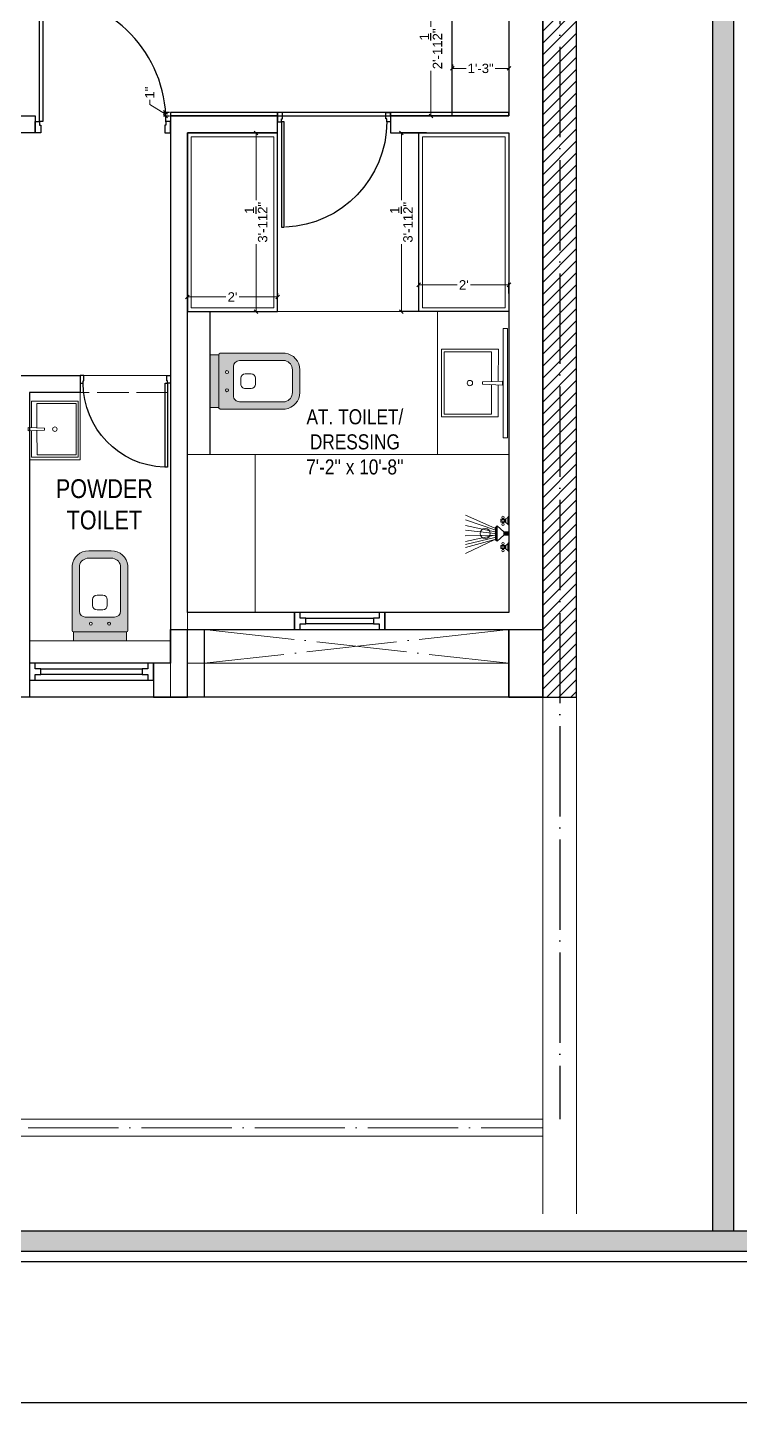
# Model space of a CAD drawing. Header units: millimetres. Extents: x 35877 to 3066687, y -650199 to -40525.
# Drawn here: x 149668.9 to 149858.5, y -178459.8 to -178094.2 of the extents above; entities that cross this region are included whole.
import ezdxf

# ---------------------------------------------------------------- set-up
doc = ezdxf.new("R2010")
doc.units = ezdxf.units.MM
doc.header["$MEASUREMENT"] = 0
doc.header["$PDMODE"] = 35
doc.linetypes.add('ACAD_ISO02W100', pattern=[15, 12, -3])
doc.linetypes.add('ACAD_ISO04W100', pattern=[30, 24, -3, 0, -3])
doc.layers.get('Defpoints').update_dxf_attribs({"color": 220})
doc.layers.add('AR DOOR', color=40, linetype='Continuous')
doc.layers.add('AR ELE-5', color=134, linetype='Continuous')
for name, color, linetype, lineweight in [('COLUMN', 1, 'Continuous', 30), ('dim05', 1, 'Continuous', 13), ('ELEVATION ( SPIRAL STAIR )', 250, 'Continuous', 9), ('FIRST FLOOR ( TEXT )', 7, 'Continuous', 9), ('FURNITURE', 32, 'Continuous', 9), ('GROUND FLOOR', 7, 'Continuous', 9), ('GROUND FLOOR  ( HATCH )', 251, 'Continuous', 9), ('GROUND FLOOR  ( PLINE )', 251, 'Continuous', 30), ('NAME PLATE', 7, 'Continuous', 25), ('SECOND FLOOR', 7, 'Continuous', 9), ('SECOND FLOOR  ( PLINE )', 251, 'Continuous', 30), ('SECOND FLOOR ( PLine )', 7, 'Continuous', 30), ('SECOND FLOOR ( TEXT )', 7, 'Continuous', 9), ('UTILITY', 48, 'Continuous', 9), ('wall', 7, 'Continuous', 30), ('X_PLOT', 1, 'Continuous', 9), ('XX~SLAB ( BEAM )~ ( DIM )', 7, 'Continuous', 9)]:
    doc.layers.add(name, color=color, linetype=linetype, lineweight=lineweight)
doc.layers.add('XX~SLAB ( PLINE )', color=251, linetype='Continuous', plot=False)
doc.styles.add('Arial', font='arial.ttf')
doc.styles.add("Cn_BT_0'-0", font='swissc.ttf')
doc.styles.add('KATHA', font='swissc.ttf')
doc.styles.get("Standard").update_dxf_attribs({"font": 'arial.ttf', "height": 6})
doc.dimstyles.new('ISO-25', dxfattribs={"dimtxt": 2.5, "dimasz": 1, "dimexe": 0.5, "dimexo": 1, "dimtad": 0, "dimdec": 1, "dimlunit": 4, "dimtxsty": 'Standard', "dimblk": 'OBLIQUE', "dimcen": 2.5, "dimclrd": 1, "dimclre": 1, "dimclrt": 5, "dimadec": 0, "dimazin": 0, "dimtfac": 1, "dimtdec": 1, "dimtmove": 0, "dimatfit": 3, "dimfxl": 1, "dimlwd": -1, "dimarcsym": 0})

# ---------------------------------------------------------------- blocks, each defined once
blk = doc.blocks.new('LAYOUT FILE')
at = {"layer": 'NAME PLATE', "true_color": 0xd39e00}
h = blk.add_hatch(color=42, dxfattribs=at)
h.paths.add_polyline_path([(3346889.83, -513806.18), (3346889.83, -514260.7), (3347535.56, -514260.7), (3347535.56, -513806.18)])
h.paths.add_polyline_path([(3346894.36, -513810.71), (3347531.03, -513810.71), (3347531.03, -514256.17), (3346894.36, -514256.17)], flags=16)
blk.add_hatch(color=42, dxfattribs=at).paths.add_polyline_path([(3347433.6, -514256.17), (3347438.13, -514256.17), (3347438.13, -513806.18), (3347433.6, -513806.18)])
at = {"layer": 'NAME PLATE', "color": 42, "true_color": 0xd39e00}
for points in [[(3346887.56, -513803.91), (3347537.83, -513803.91), (3347537.83, -514262.96), (3346887.56, -514262.96)], [(3346889.83, -513806.18), (3347535.56, -513806.18), (3347535.56, -514260.7), (3346889.83, -514260.7)], [(3347433.6, -514256.17), (3347433.6, -513806.18), (3347438.13, -513806.18), (3347438.13, -514256.17)], [(3346894.36, -513810.71), (3347531.03, -513810.71), (3347531.03, -514256.17), (3346894.36, -514256.17)]]:
    blk.add_lwpolyline(points, close=True, dxfattribs=at)
blk = doc.blocks.new('A$C3EC62B37')
at = {"layer": 'FURNITURE', "lineweight": 30, "ltscale": 0.25, "true_color": 0xffffff}
h = blk.add_hatch(color=7, dxfattribs=at)
h.dxf.hatch_style = 1
h.paths.add_polyline_path([(-12.22, 0), (-12.22, 2.35), (-26.26, 2.35), (-26.26, 0)])
h.paths.add_polyline_path([(-26.26, 2.35), (-12.22, 2.35, 0.414214), (-11.83, 2.74), (-11.83, 19.96, 0.388639), (-16.24, 23.87), (-22.38, 23.87, 0.379499), (-26.65, 19.96), (-26.65, 2.74, 0.414214)])
h.paths.add_polyline_path([(-15.35, 6.26), (-23.13, 6.26, -0.414214), (-24.7, 7.83), (-24.7, 19.96, -0.349567), (-22.37, 21.91), (-16.24, 21.91, -0.364948), (-13.78, 19.96), (-13.78, 7.83, -0.414214)], flags=16)
h.paths.add_polyline_path([(-18.46, 8.22), (-20.02, 8.22, -0.414214), (-21.2, 9.39), (-21.2, 10.96, -0.414214), (-20.02, 12.13), (-18.46, 12.13, -0.414214), (-17.28, 10.96), (-17.28, 9.39, -0.414214)], flags=0)
h.paths.add_polyline_path([(-22.06, 4.53, -1), (-21.27, 4.53, -1)], flags=16)
at = {"layer": 'FURNITURE', "color": 0, "linetype": 'ByBlock', "lineweight": -2}
for p, q in [((-22.24, 23.87), (-16.24, 23.87)), ((-26.65, 2.74), (-26.65, 19.96)), ((-24.7, 7.83), (-24.7, 19.96)), ((-22.24, 21.91), (-16.24, 21.91)), ((-13.78, 7.83), (-13.78, 19.96)), ((-11.83, 2.74), (-11.83, 19.96)), ((-20.02, 12.13), (-18.46, 12.13)), ((-21.2, 9.39), (-21.2, 10.96)), ((-20.02, 8.22), (-18.46, 8.22)), ((-17.28, 9.39), (-17.28, 10.96)), ((-23.13, 6.26), (-15.35, 6.26)), ((-26.26, 2.35), (-12.22, 2.35)), ((-26.26, 2.35), (-26.26, 0)), ((-26.26, 0), (-12.22, 0)), ((-26.26, 0), (-12.22, 0)), ((-12.22, 2.35), (-12.22, 0))]:
    blk.add_line(p, q, dxfattribs=at)
for centre in [(-21.66, 4.53), (-16.81, 4.53)]:
    blk.add_circle(centre, 0.391, dxfattribs=at)
for centre, radius, start, end in [((-22.31, 19.5), 4.37, 89.0873, 174.0395), ((-16.17, 19.5), 4.37, 5.9605, 90.9127), ((-22.31, 19.48), 2.44, 88.437, 168.6348), ((-16.17, 19.48), 2.44, 11.3652, 91.563), ((-20.02, 10.96), 1.17, 90, 180), ((-18.46, 10.96), 1.17, 0, 90), ((-23.13, 7.83), 1.57, 180, 270), ((-20.02, 9.39), 1.17, 180, 270), ((-18.46, 9.39), 1.17, 270, 0), ((-15.35, 7.83), 1.57, 270, 0), ((-26.26, 2.74), 0.391, 180, 270), ((-12.22, 2.74), 0.391, 270, 0)]:
    blk.add_arc(centre, radius, start, end, dxfattribs=at)
blk = doc.blocks.new('*U118')
for points in [[(-40, 0), (0, 0), (0, 30), (10, 30), (10, 100), (-40, 100)], [(0, 0), (0, -1120), (30, -1120), (30, 0)], [(1160, 0), (1120, 0), (1120, 30), (1110, 30), (1110, 100), (1160, 100)]]:
    blk.add_lwpolyline(points, close=True)
at = {"layer": 'AR ELE-5', "linetype": 'ByBlock', "ltscale": 15}
blk.add_arc((-2, 1), 1122, 272.373, 359.9653, dxfattribs=at)
blk = doc.blocks.new('*U19')
for points in [[(-1160, 0), (-1120, 0), (-1120, 30), (-1110, 30), (-1110, 100), (-1160, 100)], [(0, 0), (0, -1120), (-30, -1120), (-30, 0)], [(40, 0), (0, 0), (0, 30), (-10, 30), (-10, 100), (40, 100)]]:
    blk.add_lwpolyline(points, close=True)
at = {"layer": 'AR ELE-5', "linetype": 'ByBlock', "ltscale": 15}
blk.add_arc((2, 1), 1122, 180.0347, 267.627, dxfattribs=at)
blk = doc.blocks.new('*U117')
for points in [[(-1160, 0), (-1120, 0), (-1120, 30), (-1110, 30), (-1110, 100), (-1160, 100)], [(0, 0), (0, -1120), (-30, -1120), (-30, 0)], [(40, 0), (0, 0), (0, 30), (-10, 30), (-10, 100), (40, 100)]]:
    blk.add_lwpolyline(points, close=True)
at = {"layer": 'AR ELE-5', "linetype": 'ByBlock', "ltscale": 15}
blk.add_arc((2, 1), 1122, 180.0347, 267.627, dxfattribs=at)
blk = doc.blocks.new('A$C07311617')
at = {"layer": 'UTILITY'}
h = blk.add_hatch(color=7, dxfattribs=at)
h.paths.add_polyline_path([(-3.13, 2.02), (-3.13, 0), (-3.74, 0), (-3.74, 0.46), (-3.74, 1.42)])
h.paths.add_polyline_path([(-3.13, 0), (-3.13, -0.46), (-3.13, -2.02), (-3.74, -1.59), (-3.74, -0.46), (-3.74, 0)])
h = blk.add_hatch(color=7, dxfattribs=at)
h.paths.add_polyline_path([(0, 0.46), (0, 0), (-1.35, 0), (-1.35, 0.46)])
h.paths.add_polyline_path([(0, 0), (0, -0.46), (-1.35, -0.46), (-1.35, 0)])
at = {"layer": 'UTILITY', "color": 7}
for p, q in [((-3.74, 1.42), (-11.52, 4.9)), ((-3.74, 0.94), (-11.52, 3.66)), ((-1.74, 3.79), (-1.74, 4.05)), ((-1.47, 3.79), (-1.47, 4.05)), ((-0.8, 3.9), (-0.8, 2.88)), ((-0.27, 2.44), (-0.27, 4.33)), ((-3.74, 0.46), (-11.52, 2.15)), ((-3.74, 0), (-11.52, 0.93)), ((-3.13, 2.02), (-3.74, 1.42)), ((-3.13, -0.46), (-3.13, 2.02)), ((-1.35, 0.46), (-3.13, 2.02)), ((-3.13, 0.46), (-3.13, 1.42)), ((-1.74, 2.99), (-1.74, 2.72)), ((-1.47, 2.99), (-1.47, 2.72)), ((-1.35, -0.46), (-1.35, 0.46)), ((-1.35, 0.46), (0, 0.46)), ((0, -0.46), (0, 0.46)), ((-3.74, -0.46), (-11.62, -0.61)), ((-3.74, -0.46), (-11.57, -2.09)), ((-3.74, -1.03), (-11.52, -2.96)), ((-3.74, -1.59), (-11.52, -5.3)), ((-3.74, -1.59), (-11.52, -3.73)), ((-3.74, -1.59), (-3.13, -2.02)), ((-3.13, -0.46), (-3.13, -2.02)), ((-1.35, -0.46), (-3.13, -2.02)), ((-1.74, -3.22), (-1.74, -2.95)), ((-1.47, -3.22), (-1.47, -2.95)), ((-1.35, -0.46), (0, -0.46)), ((-0.8, -4.13), (-0.8, -3.11)), ((-0.27, -2.68), (-0.27, -4.56)), ((-1.74, -4.02), (-1.74, -4.29)), ((-1.47, -4.02), (-1.47, -4.29))]:
    blk.add_line(p, q, dxfattribs=at)
for points in [[(-1.07, 2.99), (-2.14, 2.99), (-2.14, 3.79), (-1.07, 3.79)], [(-1.07, -3.22), (-2.14, -3.22), (-2.14, -4.02), (-1.07, -4.02)]]:
    blk.add_lwpolyline(points, close=True, dxfattribs=at)
for points in [[(-1.35, 0.46), (-3.13, 2.02)], [(-3.13, -2.02), (-1.35, -0.46)]]:
    blk.add_lwpolyline(points, dxfattribs=at)
for centre, radius in [((-1.6, 4.32), 0.298), ((-1.6, 3.39), 0.298), ((-6.31, 0), 1.33), ((-1.6, 2.45), 0.298), ((-1.6, -2.69), 0.298), ((-1.6, -3.62), 0.298), ((-1.6, -4.55), 0.298)]:
    blk.add_circle(centre, radius, dxfattribs=at)
for centre, start, end in [((-1.47, 5.26), 285.2551, 344.7449), ((-1.47, 1.52), 15.2551, 74.7449), ((-1.47, -1.75), 285.2551, 344.7449), ((-1.47, -5.49), 15.2551, 74.7449)]:
    blk.add_arc(centre, 1.52, start, end, dxfattribs=at)
blk = doc.blocks.new('_Oblique')
at = {"layer": 'wall', "color": 0, "lineweight": -2}
blk.add_line((-0.5, -0.5), (0.5, 0.5), dxfattribs=at)
blk = doc.blocks.new('*D152')
at = {"layer": 'Defpoints', "color": 0, "lineweight": 30, "transparency": 16777216}
for p in [(149781.9, -178082.06, -0.13), (149776.2, -178117.76), (149781.9, -178117.76, -0.13)]:
    blk.add_point(p, dxfattribs=at)
at = {"layer": 'dim05', "color": 1, "linetype": 'Continuous', "lineweight": -2, "transparency": 16777216}
for p, q in [((149780.9, -178082.06), (149775.7, -178082.06)), ((149780.9, -178117.76), (149775.7, -178117.76))]:
    blk.add_line(p, q, dxfattribs=at)
at = {"layer": 'dim05', "color": 1, "linetype": 'Continuous', "transparency": 16777216}
for p, q in [((149776.2, -178082.06), (149776.2, -178094.06)), ((149776.2, -178117.76), (149776.2, -178105.76))]:
    blk.add_line(p, q, dxfattribs=at)
at = {"layer": 'dim05', "color": 1, "transparency": 16777216}
for p, rotation in [((149776.2, -178082.06), 90), ((149776.2, -178117.76), 270)]:
    blk.add_blockref('_Oblique', p, dxfattribs=dict(at, rotation=rotation))
at = {"layer": 'dim05', "color": 5, "lineweight": 25, "transparency": 16777216, "insert": (149776.2, -178099.91), "char_height": 2.5, "attachment_point": 5, "rotation": 90, "style": 'Arial'}
blk.add_mtext('2\'-11{\\H1x;\\S1/2;}"', dxfattribs=at)
blk = doc.blocks.new('*D153')
at = {"layer": 'Defpoints', "color": 0, "lineweight": 30, "transparency": 16777216}
for p in [(149781.9, -178105.11, -0.13), (149796.95, -178105.11, -0.13), (149796.95, -178105.11)]:
    blk.add_point(p, dxfattribs=at)
at = {"layer": 'dim05', "color": 1, "linetype": 'Continuous', "lineweight": -2, "transparency": 16777216}
for p, q in [((149781.9, -178104.11), (149781.9, -178104.61)), ((149796.95, -178104.11), (149796.95, -178104.61))]:
    blk.add_line(p, q, dxfattribs=at)
at = {"layer": 'dim05', "color": 1, "linetype": 'Continuous', "transparency": 16777216}
for p, q in [((149781.9, -178105.11), (149785.59, -178105.11)), ((149796.95, -178105.11), (149793.25, -178105.11))]:
    blk.add_line(p, q, dxfattribs=at)
at = {"layer": 'dim05', "color": 1, "transparency": 16777216, "rotation": 180}
blk.add_blockref('_Oblique', (149781.9, -178105.11), dxfattribs=at)
at = {"layer": 'dim05', "color": 1, "transparency": 16777216}
blk.add_blockref('_Oblique', (149796.95, -178105.11), dxfattribs=at)
at = {"layer": 'dim05', "color": 5, "lineweight": 25, "transparency": 16777216, "insert": (149789.42, -178105.11), "char_height": 2.5, "attachment_point": 5, "style": 'Arial'}
blk.add_mtext('1\'-3"', dxfattribs=at)
blk = doc.blocks.new('*D154')
at = {"layer": 'Defpoints', "color": 0, "lineweight": 30, "transparency": 16777216}
for p in [(149726.8, -178122.26, -0.13), (149726.8, -178169.76, -0.13), (149729.72, -178169.76)]:
    blk.add_point(p, dxfattribs=at)
at = {"layer": 'dim05', "color": 1, "linetype": 'Continuous', "lineweight": -2, "transparency": 16777216}
for p, q in [((149727.8, -178122.26), (149730.22, -178122.26)), ((149727.8, -178169.76), (149730.22, -178169.76))]:
    blk.add_line(p, q, dxfattribs=at)
at = {"layer": 'dim05', "color": 1, "linetype": 'Continuous', "transparency": 16777216}
for p, q in [((149729.72, -178122.26), (149729.72, -178140.18)), ((149729.72, -178169.76), (149729.72, -178151.84))]:
    blk.add_line(p, q, dxfattribs=at)
at = {"layer": 'dim05', "color": 1, "transparency": 16777216}
for p, rotation in [((149729.72, -178122.26), 90), ((149729.72, -178169.76), 270)]:
    blk.add_blockref('_Oblique', p, dxfattribs=dict(at, rotation=rotation))
at = {"layer": 'dim05', "color": 5, "lineweight": 25, "transparency": 16777216, "insert": (149729.72, -178146.01), "char_height": 2.5, "attachment_point": 5, "rotation": 90, "style": 'Arial'}
blk.add_mtext('3\'-11{\\H1x;\\S1/2;}"', dxfattribs=at)
blk = doc.blocks.new('*D155')
at = {"layer": 'Defpoints', "color": 0, "lineweight": 30, "transparency": 16777216}
for p in [(149711.45, -178165.87, -0.13), (149735.45, -178165.87, -0.13), (149735.45, -178165.87)]:
    blk.add_point(p, dxfattribs=at)
at = {"layer": 'dim05', "color": 1, "linetype": 'Continuous', "lineweight": -2, "transparency": 16777216}
for p, q in [((149711.45, -178164.87), (149711.45, -178165.37)), ((149735.45, -178164.87), (149735.45, -178165.37))]:
    blk.add_line(p, q, dxfattribs=at)
at = {"layer": 'dim05', "color": 1, "linetype": 'Continuous', "transparency": 16777216}
for p, q in [((149711.45, -178165.87), (149721.65, -178165.87)), ((149735.45, -178165.87), (149725.25, -178165.87))]:
    blk.add_line(p, q, dxfattribs=at)
at = {"layer": 'dim05', "color": 1, "transparency": 16777216, "rotation": 180}
blk.add_blockref('_Oblique', (149711.45, -178165.87), dxfattribs=at)
at = {"layer": 'dim05', "color": 1, "transparency": 16777216}
blk.add_blockref('_Oblique', (149735.45, -178165.87), dxfattribs=at)
at = {"layer": 'dim05', "color": 5, "lineweight": 25, "transparency": 16777216, "insert": (149723.45, -178165.87), "char_height": 2.5, "attachment_point": 5, "style": 'Arial'}
blk.add_mtext("2'", dxfattribs=at)
blk = doc.blocks.new('*D156')
at = {"layer": 'Defpoints', "color": 0, "lineweight": 30, "transparency": 16777216}
for p in [(149768.36, -178122.26), (149776.02, -178122.26, -0.13), (149776.02, -178169.76, -0.13)]:
    blk.add_point(p, dxfattribs=at)
at = {"layer": 'dim05', "color": 1, "linetype": 'Continuous', "lineweight": -2, "transparency": 16777216}
for p, q in [((149775.02, -178122.26), (149767.86, -178122.26)), ((149775.02, -178169.76), (149767.86, -178169.76))]:
    blk.add_line(p, q, dxfattribs=at)
at = {"layer": 'dim05', "color": 1, "linetype": 'Continuous', "transparency": 16777216}
for p, q in [((149768.36, -178122.26), (149768.36, -178140.18)), ((149768.36, -178169.76), (149768.36, -178151.84))]:
    blk.add_line(p, q, dxfattribs=at)
at = {"layer": 'dim05', "color": 1, "transparency": 16777216}
for p, rotation in [((149768.36, -178122.26), 90), ((149768.36, -178169.76), 270)]:
    blk.add_blockref('_Oblique', p, dxfattribs=dict(at, rotation=rotation))
at = {"layer": 'dim05', "color": 5, "lineweight": 25, "transparency": 16777216, "insert": (149768.36, -178146.01), "char_height": 2.5, "attachment_point": 5, "rotation": 90, "style": 'Arial'}
blk.add_mtext('3\'-11{\\H1x;\\S1/2;}"', dxfattribs=at)
blk = doc.blocks.new('*D157')
at = {"layer": 'Defpoints', "color": 0, "lineweight": 30, "transparency": 16777216}
for p in [(149796.95, -178162.66), (149772.95, -178165.92, -0.13), (149796.95, -178165.92, -0.13)]:
    blk.add_point(p, dxfattribs=at)
at = {"layer": 'dim05', "color": 1, "linetype": 'Continuous', "lineweight": -2, "transparency": 16777216}
for p, q in [((149772.95, -178164.92), (149772.95, -178162.16)), ((149796.95, -178164.92), (149796.95, -178162.16))]:
    blk.add_line(p, q, dxfattribs=at)
at = {"layer": 'dim05', "color": 1, "linetype": 'Continuous', "transparency": 16777216}
for p, q in [((149772.95, -178162.66), (149783.15, -178162.66)), ((149796.95, -178162.66), (149786.75, -178162.66))]:
    blk.add_line(p, q, dxfattribs=at)
at = {"layer": 'dim05', "color": 1, "transparency": 16777216, "rotation": 180}
blk.add_blockref('_Oblique', (149772.95, -178162.66), dxfattribs=at)
at = {"layer": 'dim05', "color": 1, "transparency": 16777216}
blk.add_blockref('_Oblique', (149796.95, -178162.66), dxfattribs=at)
at = {"layer": 'dim05', "color": 5, "lineweight": 25, "transparency": 16777216, "insert": (149784.95, -178162.66), "char_height": 2.5, "attachment_point": 5, "style": 'Arial'}
blk.add_mtext("2'", dxfattribs=at)
blk = doc.blocks.new('*D158')
at = {"layer": 'Defpoints', "color": 0, "lineweight": 30, "transparency": 16777216}
for p in [(149705.62, -178116.8), (149707.7, -178116.8, -0.13), (149707.7, -178117.76, -0.13)]:
    blk.add_point(p, dxfattribs=at)
at = {"layer": 'dim05', "color": 1, "linetype": 'Continuous', "transparency": 16777216}
for p, q in [((149701.44, -178114.73), (149701.44, -178113.48)), ((149705.62, -178117.28), (149701.44, -178114.73)), ((149705.62, -178116.8), (149705.62, -178115.8)), ((149705.62, -178117.76), (149705.62, -178116.8)), ((149705.62, -178117.76), (149705.62, -178116.8)), ((149705.62, -178117.76), (149705.62, -178118.76))]:
    blk.add_line(p, q, dxfattribs=at)
at = {"layer": 'dim05', "color": 1, "linetype": 'Continuous', "lineweight": -2, "transparency": 16777216}
for p, q in [((149706.7, -178116.8), (149705.12, -178116.8)), ((149706.7, -178117.76), (149705.12, -178117.76))]:
    blk.add_line(p, q, dxfattribs=at)
at = {"layer": 'dim05', "color": 1, "transparency": 16777216}
for p, rotation in [((149705.62, -178116.8), 270), ((149705.62, -178117.76), 90)]:
    blk.add_blockref('_Oblique', p, dxfattribs=dict(at, rotation=rotation))
at = {"layer": 'dim05', "color": 5, "lineweight": 25, "transparency": 16777216, "insert": (149701.44, -178111.53), "char_height": 2.5, "attachment_point": 5, "rotation": 90, "style": 'Arial'}
blk.add_mtext('1"', dxfattribs=at)

msp = doc.modelspace()

# ---------------------------------------------------------------- hatches: boundary and pattern name
at = {"layer": 'GROUND FLOOR  ( HATCH )'}
h = msp.add_hatch(dxfattribs=at)
h.set_pattern_fill('ANSI31', color=6, scale=18, style=0)
h.set_pattern_definition([(45, (33274.2636, -15653.0841), (-1.590990258, 1.590990258), [])])
h.paths.add_polyline_path([(149814.95, -177928.759), (149805.95, -177928.759), (149805.95, -178272.259), (149814.95, -178272.259)])

# ---------------------------------------------------------------- linework, layer by layer
at = {"layer": 'COLUMN', "elevation": -0.126}
msp.add_lwpolyline([(149706.95, -178263.259), (149706.95, -178254.259), (149715.95, -178254.259), (149715.95, -178272.259), (149706.95, -178272.259)], dxfattribs=at)
msp.add_lwpolyline([(149796.95, -178254.259), (149805.95, -178254.259), (149805.95, -178272.259), (149796.95, -178272.259)], close=True, dxfattribs=at)
at = {"layer": 'ELEVATION ( SPIRAL STAIR )', "color": 5, "elevation": -0.126}
msp.add_lwpolyline([(149795.402, -178203.318), (149796.559, -178203.318), (149796.559, -178174.219), (149795.402, -178174.219)], close=True, dxfattribs=at)
at = {"layer": 'FURNITURE', "lineweight": 30}
for p, q in [((149781.896, -178117.759, -0.126), (149781.896, -178082.056, -0.126)), ((149735.45, -178117.759, -0.126), (149735.45, -178116.797, -0.126)), ((149765.45, -178117.759, -0.126), (149765.45, -178116.797, -0.126))]:
    msp.add_line(p, q, dxfattribs=at)
at = {"layer": 'FURNITURE'}
msp.add_line((149777.95, -178207.759, -0.126), (149777.95, -178169.759, -0.126), dxfattribs=at)
at = {"layer": 'FURNITURE', "lineweight": 30, "elevation": -0.126}
for points in [[(149706.95, -178117.759), (149796.95, -178117.759), (149796.95, -178116.797), (149706.95, -178116.797)], [(149772.95, -178122.259), (149796.95, -178122.259), (149796.95, -178169.759), (149772.95, -178169.759)]]:
    msp.add_lwpolyline(points, close=True, dxfattribs=at)
msp.add_lwpolyline([(149711.45, -178122.259), (149711.45, -178169.759), (149735.45, -178169.759), (149735.45, -178122.259), (149711.45, -178122.259)], dxfattribs=at)
at = {"layer": 'FURNITURE', "elevation": -0.126}
for points in [[(149712.45, -178123.259), (149712.45, -178168.759), (149734.45, -178168.759), (149734.45, -178123.259)], [(149795.95, -178123.259), (149795.95, -178168.759), (149773.95, -178168.759), (149773.95, -178123.259)], [(149789.908, -178188.479), (149789.908, -178189.051), (149795.205, -178189.309), (149795.206, -178188.229)], [(149682.95, -178191.259), (149669.45, -178191.259), (149669.45, -178209.217), (149682.95, -178209.217)], [(149673.446, -178200.776), (149673.446, -178201.249), (149669.068, -178201.462), (149669.067, -178200.569)], [(149711.45, -178207.759), (149729.45, -178207.759), (149729.45, -178249.759), (149711.45, -178249.759)]]:
    msp.add_lwpolyline(points, close=True, dxfattribs=at)
for points in [[(149794.125, -178189.256), (149794.11, -178197.767), (149779.016, -178197.759), (149779.037, -178179.759), (149794.131, -178179.767), (149794.125, -178188.28)], [(149792.324, -178189.169), (149792.31, -178197.046), (149779.737, -178197.039), (149779.756, -178180.479), (149792.33, -178180.486), (149792.325, -178188.365)], [(149669.961, -178201.418), (149669.973, -178208.453), (149682.449, -178208.446), (149682.432, -178193.568), (149669.956, -178193.575), (149669.96, -178200.611)], [(149671.449, -178201.346), (149671.46, -178207.857), (149681.853, -178207.851), (149681.837, -178194.164), (149671.444, -178194.169), (149671.448, -178200.682)]]:
    msp.add_lwpolyline(points, dxfattribs=at)
at = {"layer": 'FURNITURE'}
for centre, radius in [((149786.563, -178188.763, -0.126), 0.72), ((149676.211, -178201.011, -0.126), 0.595)]:
    msp.add_circle(centre, radius, dxfattribs=at)
at = {"layer": 'GROUND FLOOR'}
for p, q in [((149805.95, -177888.71, -0.126), (149805.95, -178409.642, -0.126)), ((149814.95, -177888.71, -0.126), (149814.95, -178409.642, -0.126)), ((149711.45, -178169.759, -0.126), (149796.95, -178169.759, -0.126)), ((149711.45, -178207.759, -0.126), (149796.95, -178207.759, -0.126)), ((149310.2, -178384.509, -0.126), (149805.95, -178384.509, -0.126)), ((149305.7, -178389.009, -0.126), (149805.95, -178389.009, -0.126))]:
    msp.add_line(p, q, dxfattribs=at)
at = {"layer": 'GROUND FLOOR', "color": 1, "linetype": 'ACAD_ISO04W100'}
msp.add_line((149810.45, -177888.71, -0.126), (149810.45, -178272.259, -0.126), dxfattribs=at)
at = {"layer": 'GROUND FLOOR', "color": 1, "linetype": 'ACAD_ISO04W100', "elevation": -0.126}
msp.add_lwpolyline([(149805.95, -177924.259), (149307.95, -177924.259), (149307.95, -178386.759), (149805.95, -178386.759)], dxfattribs=at)
at = {"layer": 'GROUND FLOOR', "color": 6, "lineweight": 30, "elevation": -0.126}
msp.add_lwpolyline([(149814.95, -177928.759), (149805.95, -177928.759), (149805.95, -178272.259), (149814.95, -178272.259)], close=True, dxfattribs=at)
at = {"layer": 'GROUND FLOOR  ( PLINE )', "elevation": -0.126}
msp.add_lwpolyline([(149717.45, -178169.759), (149717.45, -178207.759)], dxfattribs=at)
at = {"layer": 'SECOND FLOOR'}
for p, q in [((149796.95, -177966.259, -0.126), (149796.95, -178117.759, -0.126)), ((149706.95, -178117.759, -0.126), (149735.45, -178117.759, -0.126)), ((149706.95, -178122.259, -0.126), (149706.95, -178117.759, -0.126)), ((149735.45, -178117.759, -0.126), (149735.45, -178122.259, -0.126)), ((149765.45, -178117.759, -0.126), (149796.95, -178117.759, -0.126)), ((149765.45, -178117.759, -0.126), (149765.45, -178122.259, -0.126)), ((149706.95, -178122.259, -0.126), (149706.95, -178272.259, -0.126)), ((149706.95, -178122.259, -0.126), (149706.95, -178122.259, -0.126)), ((149711.45, -178122.259, -0.126), (149711.45, -178272.259, -0.126)), ((149796.95, -178122.259, -0.126), (149796.95, -178249.759, -0.126)), ((149706.95, -178186.759, -0.126), (149664.95, -178186.759, -0.126)), ((149676.95, -178191.259, -0.126), (149669.45, -178191.259, -0.126)), ((149669.45, -178191.259, -0.126), (149669.45, -178272.259, -0.126)), ((149711.45, -178249.759, -0.126), (149796.95, -178249.759, -0.126)), ((149711.45, -178254.259, -0.126), (149796.95, -178254.259, -0.126)), ((149796.95, -178254.259, -0.126), (149796.95, -178272.259, -0.126)), ((149706.95, -178257.259, -0.126), (149669.45, -178257.259, -0.126)), ((149796.95, -178263.259, -0.126), (149711.45, -178263.259, -0.126)), ((149805.95, -178272.259, -0.126), (149405.45, -178272.259, -0.126))]:
    msp.add_line(p, q, dxfattribs=at)
at = {"layer": 'SECOND FLOOR', "linetype": 'ACAD_ISO02W100', "ltscale": 0.7}
msp.add_line((149676.95, -178191.259, -0.126), (149706.95, -178191.259, -0.126), dxfattribs=at)
at = {"layer": 'SECOND FLOOR', "color": 1, "linetype": 'ACAD_ISO04W100'}
for p, q in [((149715.95, -178254.259, -0.126), (149796.95, -178263.259, -0.126)), ((149796.95, -178254.259, -0.126), (149715.95, -178263.259, -0.126))]:
    msp.add_line(p, q, dxfattribs=at)
at = {"layer": 'SECOND FLOOR  ( PLINE )', "elevation": -0.126}
for points in [[(149624.45, -178122.259), (149604.95, -178122.259), (149604.95, -178117.759), (149624.45, -178117.759), (149624.45, -177966.259), (149555.45, -177966.259), (149555.45, -177961.759), (149700.949, -177961.759), (149700.949, -177966.259), (149628.95, -177966.259), (149628.95, -178117.759), (149670.95, -178117.759), (149670.95, -178122.259), (149628.95, -178122.259)], [(149805.95, -177961.759), (149760.95, -177961.759), (149760.95, -177966.259), (149796.95, -177966.259), (149796.95, -178117.759), (149765.45, -178117.759), (149765.45, -178122.259), (149796.95, -178122.259), (149796.95, -178249.759), (149763.945, -178249.759), (149763.945, -178254.259), (149796.95, -178254.259), (149796.95, -178272.259), (149805.95, -178272.259)]]:
    msp.add_lwpolyline(points, close=True, dxfattribs=at)
at = {"layer": 'SECOND FLOOR ( PLine )', "elevation": -0.126}
for points in [[(149706.95, -178272.259), (149706.95, -178272.259), (149711.45, -178272.259), (149711.45, -178254.259), (149739.945, -178254.259), (149739.945, -178249.759), (149711.45, -178249.759), (149711.45, -178122.259), (149735.45, -178122.259), (149735.45, -178117.759), (149706.95, -178117.759), (149706.95, -178122.259), (149706.95, -178122.259), (149706.95, -178263.259)], [(149706.95, -178263.259), (149702.45, -178263.259), (149702.45, -178272.259), (149706.95, -178272.259)]]:
    msp.add_lwpolyline(points, dxfattribs=at)
msp.add_lwpolyline([(149669.45, -178186.759), (149682.95, -178186.759), (149682.95, -178191.259), (149669.45, -178191.259), (149669.45, -178191.259), (149669.45, -178272.259), (149606.45, -178272.259), (149606.45, -178263.259), (149664.95, -178263.259), (149664.95, -178186.759)], close=True, dxfattribs=at)
at = {"layer": 'X_PLOT', "linetype": 'ACAD_ISO04W100', "lineweight": 30}
msp.add_line((149810.45, -177888.71, -0.126), (149810.45, -178384.509, -0.126), dxfattribs=at)
at = {"layer": 'XX~SLAB ( BEAM )~ ( DIM )', "color": 240, "lineweight": 30, "true_color": 0xed1f24}
msp.add_lwpolyline([(150048.226, -177806.756), (147265.341, -177806.756), (147265.341, -178459.813), (150048.226, -178459.813)], close=True, dxfattribs=at)
at = {"layer": 'XX~SLAB ( PLINE )'}
msp.add_line((149706.95, -178263.259, -0.126), (149669.45, -178263.259, -0.126), dxfattribs=at)
at = {"layer": 'XX~SLAB ( PLINE )', "elevation": -0.126}
for points in [[(149400.95, -177961.759), (149805.95, -177961.759), (149805.95, -178272.259), (149796.95, -178272.259), (149777.145, -178272.259), (149736.808, -178272.259), (149711.45, -178272.259), (149564.45, -178272.259), (149491.206, -178272.259), (149400.95, -178272.259)], [(149763.945, -178249.759), (149762.445, -178249.759), (149762.445, -178251.259), (149760.945, -178251.259), (149760.945, -178252.759), (149742.945, -178252.759), (149742.945, -178251.259), (149741.445, -178251.259), (149741.445, -178249.759), (149739.945, -178249.759), (149739.945, -178254.259), (149741.445, -178254.259), (149741.445, -178252.759), (149742.945, -178252.759), (149742.945, -178251.259), (149760.945, -178251.259), (149760.945, -178252.759), (149762.445, -178252.759), (149762.445, -178254.259), (149763.945, -178254.259), (149763.945, -178249.759), (149739.945, -178249.759), (149739.945, -178254.259), (149763.945, -178254.259)], [(149702.45, -178263.259), (149700.95, -178263.259), (149700.95, -178264.759), (149699.45, -178264.759), (149699.45, -178266.259), (149672.45, -178266.259), (149672.45, -178264.759), (149670.95, -178264.759), (149670.95, -178263.259), (149669.45, -178263.259), (149669.45, -178267.759), (149670.95, -178267.759), (149670.95, -178266.259), (149672.45, -178266.259), (149672.45, -178264.759), (149699.45, -178264.759), (149699.45, -178266.259), (149700.95, -178266.259), (149700.95, -178267.759), (149702.45, -178267.759), (149702.45, -178263.259), (149669.45, -178263.259), (149669.45, -178267.759), (149702.45, -178267.759)]]:
    msp.add_lwpolyline(points, close=True, dxfattribs=at)

# ---------------------------------------------------------------- block references
at = {"layer": 'AR DOOR', "linetype": 'ByBlock', "lineweight": -2, "extrusion": (0, 0, -1), "xscale": -0.02999999999996949, "yscale": 0.02999999999996949, "zscale": -0.02999999999996949, "rotation": 180}
msp.add_blockref('*U19', (-149672.15, -178119.259, 0.126), dxfattribs=at)
at = {"layer": 'AR DOOR', "linetype": 'ByBlock', "lineweight": -2, "extrusion": (0, 0, -1)}
for name, p, xscale, yscale, zscale in [('*U117', (-149736.45, -178119.297, 0.126), 0.02500000000004618, 0.02500000000004618, -0.02500000000004618), ('*U118', (-149706.15, -178188.759, 0.126), 0.02000000000004664, 0.02000000000004664, -0.02000000000004664)]:
    msp.add_blockref(name, p, dxfattribs=dict(at, xscale=xscale, yscale=yscale, zscale=zscale))
at = {"layer": 'FURNITURE', "rotation": 270.0000000028459}
msp.add_blockref('A$C3EC62B37', (149717.45, -178207.497, -0.126), dxfattribs=at)
at = {"layer": 'FURNITURE', "lineweight": 18, "rotation": 0.03312803684924393}
msp.add_blockref('A$C07311617', (149796.95, -178228.759, -0.126), dxfattribs=at)
at = {"layer": 'FURNITURE'}
msp.add_blockref('A$C3EC62B37', (149707.439, -178257.259, -0.126), dxfattribs=at)
at = {"layer": 'NAME PLATE', "lineweight": 0, "xscale": 1.209046105522275, "yscale": 1.209046105522275, "zscale": 1.209046105522275}
msp.add_blockref('LAYOUT FILE', (-3897350.363, 443345.187), dxfattribs=at)

# ---------------------------------------------------------------- texts
at = {"layer": 'FIRST FLOOR ( TEXT )', "insert": (149755.989, -178204.428, -0.126), "char_height": 4, "attachment_point": 5, "style": 'KATHA'}
msp.add_mtext("AT. TOILET/\\PDRESSING\\P7'-2'' x 10'-8''", dxfattribs=at)
at = {"layer": 'SECOND FLOOR ( TEXT )', "insert": (149689.368, -178221.042, -0.126), "char_height": 5, "attachment_point": 5, "style": "Cn_BT_0'-0"}
msp.add_mtext('POWDER\\PTOILET', dxfattribs=at)

# ---------------------------------------------------------------- dimensions: what is measured, and where the dimension line sits
at = {"layer": 'dim05', "color": 27, "lineweight": 25, "true_color": 0x7d5120}
for base, p1, p2, picture, middle in [((149776.196, -178117.759), (149781.896, -178082.056, -0.126), (149781.896, -178117.759, -0.126), '*D152', (149776.196, -178099.907)), ((149729.716, -178169.759), (149726.8, -178122.259, -0.126), (149726.8, -178169.759, -0.126), '*D154', (149729.716, -178146.009)), ((149768.362, -178122.259), (149776.018, -178169.759, -0.126), (149776.018, -178122.259, -0.126), '*D156', (149768.362, -178146.009))]:
    dim = msp.add_linear_dim(base=base, p1=p1, p2=p2, angle=90, dimstyle='ISO-25', override={"dimtxsty": 'Arial'}, dxfattribs=at)
    dim.commit()
    dim.dimension.update_dxf_attribs({"geometry": picture, "text_midpoint": middle})
for base, p1, p2, picture, middle in [((149796.95, -178105.113), (149781.896, -178105.113, -0.126), (149796.95, -178105.113, -0.126), '*D153', (149789.423, -178105.113)), ((149796.95, -178162.662), (149772.95, -178165.921, -0.126), (149796.95, -178165.921, -0.126), '*D157', (149784.95, -178162.662)), ((149735.45, -178165.866), (149711.45, -178165.866, -0.126), (149735.45, -178165.866, -0.126), '*D155', (149723.45, -178165.866))]:
    dim = msp.add_linear_dim(base=base, p1=p1, p2=p2, dimstyle='ISO-25', override={"dimtxsty": 'Arial'}, dxfattribs=at)
    dim.commit()
    dim.dimension.update_dxf_attribs({"geometry": picture, "text_midpoint": middle})
dim = msp.add_linear_dim(base=(149705.615, -178116.797), p1=(149707.702, -178117.759, -0.126), p2=(149707.702, -178116.797, -0.126), angle=90, dimstyle='ISO-25', override={"dimtxsty": 'Arial', "dimtmove": 1}, dxfattribs=at)
dim.commit()
dim.dimension.update_dxf_attribs({"geometry": '*D158', "text_midpoint": (149701.438, -178112.853), "dimtype": 160})

doc.saveas('drawing.dxf')
